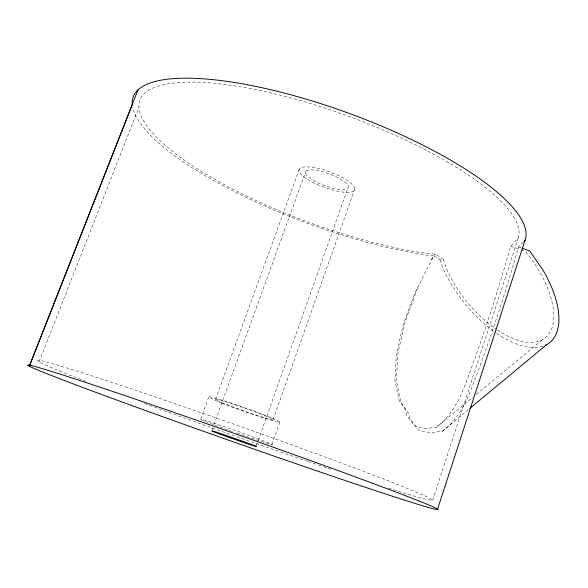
<?xml version="1.0" encoding="UTF-8"?>
<svg xmlns="http://www.w3.org/2000/svg" width="588" height="588" viewBox="0 0 588 588"><rect width="100%" height="100%" fill="white"/><g stroke="black" fill="none" stroke-linecap="round" stroke-linejoin="round"><path stroke-width="0.44" stroke-dasharray="2.94 2.21" d="M523.305 241.999L518.513 246.909C506.29 290.171 492.332 332.955 476.655 375.093C468.871 395.687 460.948 417.833 442.316 431.276L433.812 432.327L432.305 432.981L419.046 430.438L410.049 418.722L408.947 413.768L400.957 402.883L396.393 380.737L398.002 352.668L405.5 320.511L418.303 286.246M443.256 259.411L435.223 254.134L421.537 252.671A201.339 56.654 20.1 0 1 147.845 127.228A201.339 56.654 20.1 0 1 308.59 102.944A201.339 56.654 20.1 0 1 518.249 238.066L510.649 246.151C498.47 289.443 484.681 332.293 469.018 374.46C462.131 394.004 453.715 414.202 436.678 427.145L429.034 428.174L427.41 428.895L415.194 426.609L406.911 415.79L405.47 409.285L399.112 400.612L394.893 380.046L396.408 353.925L403.397 323.966L415.334 292.03L433.599 255.876L439.949 259.734L443.256 259.411L446.395 268.525A78.189 38.595 51.3 0 0 496.507 329.456M432.65 500.19L518.249 238.066M271.921 444.337L279.844 421.897M256.383 445.653L257.911 441.331M258.22 440.471L347.839 188.182A22.748 6.292 20.1 0 0 320.614 171.226A22.748 6.292 20.1 0 0 312.272 179.685A22.748 6.292 20.1 0 0 347.839 188.182M273.141 419.575L354.895 188.697M212.062 429.909L213.62 425.602M213.936 424.742L305.789 171.424M215.583 399.259L299.388 168.874M200.684 419.222L208.85 396.834M39.087 361.855L138.937 107.266M431.482 259.969L435.223 254.134M442.316 431.276L469.128 409.013M436.678 427.145L472.737 397.356M476.28 394.43L542.739 339.511M433.599 255.876L424.396 254.876A208.608 58.778 20.1 0 1 132.572 106.987M518.513 246.909L521.019 247.813M510.649 246.151L520.145 249.569M521.012 249.885L525.327 251.436L526.664 252.899A78.189 38.595 51.3 0 1 551.698 328.685A78.189 38.595 51.3 0 1 497.264 329.964M439.949 259.734L442.749 267.783A84.628 41.792 51.3 0 0 495.691 332.72M85.966 381.487A209.446 5.41 19.5 0 1 97.733 377.761A209.446 5.41 19.5 0 1 369.154 473.502A209.446 5.41 19.5 0 1 387.463 487.834M331.14 469.305A209.446 5.41 19.5 0 1 321.651 466.1M320.783 465.806A209.446 5.41 19.5 0 1 308.487 461.624M307.605 461.323A209.446 5.41 19.5 0 1 142.517 402.758M232.429 431.526A37.948 0.963 19.5 0 1 207.042 420.964A37.948 0.963 19.5 0 1 268.429 442.771A37.948 0.963 19.5 0 1 234.877 432.393M542.798 346.273A84.628 41.792 51.3 0 1 496.463 333.256M221.904 403.103A37.823 1.801 19.5 0 0 279.587 422.302A37.823 1.801 19.5 0 0 231.628 403.272A37.823 1.801 19.5 0 0 221.904 403.103M226.299 404.404A30.686 1.463 19.5 0 0 272.979 419.928A30.686 1.463 19.5 0 0 233.862 404.426A30.686 1.463 19.5 0 0 226.299 404.404M307.722 179.509A29.643 8.203 20.1 0 0 354.152 190.703A29.643 8.203 20.1 0 0 318.902 168.602A29.643 8.203 20.1 0 0 307.722 179.509"/><path stroke-width="0.88" d="M437.413 509.642A217.251 4.131 19.4 0 0 132.543 398.172A217.251 4.131 19.4 0 0 127.758 404.074A217.251 4.131 19.4 0 0 437.413 509.642L525.106 240.154A208.608 58.778 20.1 0 0 336.343 108.831A208.608 58.778 20.1 0 0 132.263 104.686L29.4 366.162M29.723 365.097L137.959 89.971M523.908 241.381L525.106 240.154M469.834 408.425L546.752 344.568M521.85 248.107L529.788 251.002L542.959 270.098A84.628 41.792 51.3 0 1 545.23 345.332M220.316 434.209A23.66 0.441 19.4 0 0 256.074 446.512A23.66 0.441 19.4 0 0 225.505 435.238A23.66 0.441 19.4 0 0 220.316 434.209"/></g></svg>
